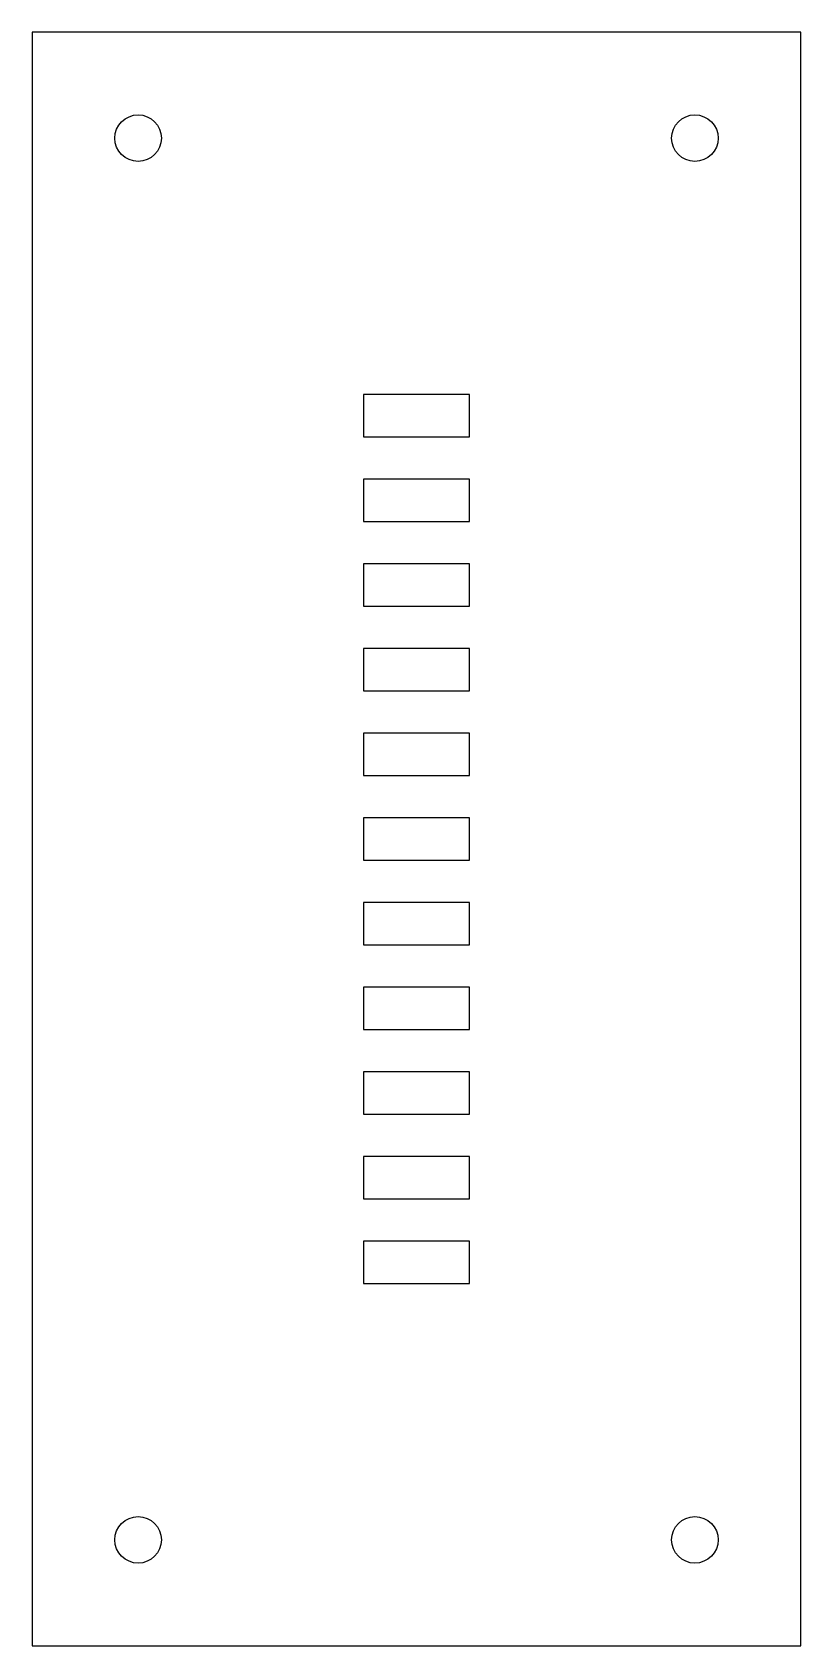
# Model space of a CAD drawing. Header units: millimetres. Extents: x 0 to 36.3, y 0 to 76.2.
import ezdxf

# ---------------------------------------------------------------- set-up
doc = ezdxf.new("R2010")
doc.units = ezdxf.units.MM
for name, color, linetype in [('CHASSIS_SCREW', 140, 'CONTINUOUS'), ('LED_CUTOUT', 2, 'CONTINUOUS'), ('OUTLINE', 7, 'CONTINUOUS')]:
    doc.layers.add(name, color=color, linetype=linetype)

msp = doc.modelspace()

# ---------------------------------------------------------------- linework, layer by layer
at = {"layer": 'CHASSIS_SCREW'}
for centre in [(5, 71.2), (31.3, 71.2), (5, 5), (31.3, 5)]:
    msp.add_circle(centre, 1.1, dxfattribs=at)
at = {"layer": 'LED_CUTOUT'}
for p, q in [((20.65, 59.1), (15.65, 59.1)), ((15.65, 59.1), (15.65, 57.1)), ((20.65, 57.1), (20.65, 59.1)), ((15.65, 57.1), (20.65, 57.1)), ((20.65, 55.1), (15.65, 55.1)), ((15.65, 55.1), (15.65, 53.1)), ((20.65, 53.1), (20.65, 55.1)), ((15.65, 53.1), (20.65, 53.1)), ((20.65, 51.1), (15.65, 51.1)), ((15.65, 51.1), (15.65, 49.1)), ((20.65, 49.1), (20.65, 51.1)), ((15.65, 49.1), (20.65, 49.1)), ((20.65, 47.1), (15.65, 47.1)), ((15.65, 47.1), (15.65, 45.1)), ((20.65, 45.1), (20.65, 47.1)), ((15.65, 45.1), (20.65, 45.1)), ((20.65, 43.1), (15.65, 43.1)), ((15.65, 43.1), (15.65, 41.1)), ((20.65, 41.1), (20.65, 43.1)), ((15.65, 41.1), (20.65, 41.1)), ((20.65, 39.1), (15.65, 39.1)), ((15.65, 39.1), (15.65, 37.1)), ((20.65, 37.1), (20.65, 39.1)), ((15.65, 37.1), (20.65, 37.1)), ((20.65, 35.1), (15.65, 35.1)), ((15.65, 35.1), (15.65, 33.1)), ((20.65, 33.1), (20.65, 35.1)), ((15.65, 33.1), (20.65, 33.1)), ((20.65, 31.1), (15.65, 31.1)), ((15.65, 31.1), (15.65, 29.1)), ((20.65, 29.1), (20.65, 31.1)), ((15.65, 29.1), (20.65, 29.1)), ((20.65, 27.1), (15.65, 27.1)), ((15.65, 27.1), (15.65, 25.1)), ((20.65, 25.1), (20.65, 27.1)), ((15.65, 25.1), (20.65, 25.1)), ((20.65, 23.1), (15.65, 23.1)), ((15.65, 23.1), (15.65, 21.1)), ((20.65, 21.1), (20.65, 23.1)), ((15.65, 21.1), (20.65, 21.1)), ((20.65, 19.1), (15.65, 19.1)), ((15.65, 19.1), (15.65, 17.1)), ((20.65, 17.1), (20.65, 19.1)), ((15.65, 17.1), (20.65, 17.1))]:
    msp.add_line(p, q, dxfattribs=at)
at = {"layer": 'OUTLINE'}
for p, q in [((36.3, 76.2), (0, 76.2)), ((0, 76.2), (0, 0)), ((36.3, 0), (36.3, 76.2)), ((0, 0), (36.3, 0))]:
    msp.add_line(p, q, dxfattribs=at)

doc.saveas('drawing.dxf')
